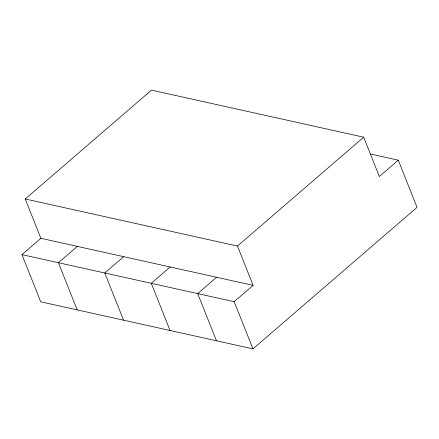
<?xml version="1.0" encoding="UTF-8"?>
<svg xmlns="http://www.w3.org/2000/svg" width="439" height="439" viewBox="0 0 439 439"><rect width="100%" height="100%" fill="white"/><g stroke="black" fill="none" stroke-linecap="round" stroke-linejoin="round"><path stroke-width="0.66" d="M25.242 198.993L151.466 90.127L363.701 137.193L379.345 176.505L398.277 160.175L417.05 207.345L252.952 348.873L40.723 301.807L21.95 254.636L40.882 238.306L253.116 285.366L237.472 246.054L25.242 198.993L40.882 238.306M77.363 246.394L58.425 262.725L77.198 309.896M123.71 256.672L104.778 273.003L123.551 320.174M170.211 266.983L151.279 283.314L170.052 330.49M237.472 246.054L363.701 137.193M216.636 277.278L197.704 293.609L216.476 340.785M21.95 254.636L234.179 301.697L253.116 285.366M370.423 153.996L398.277 160.175M234.179 301.697L252.952 348.873"/></g></svg>
